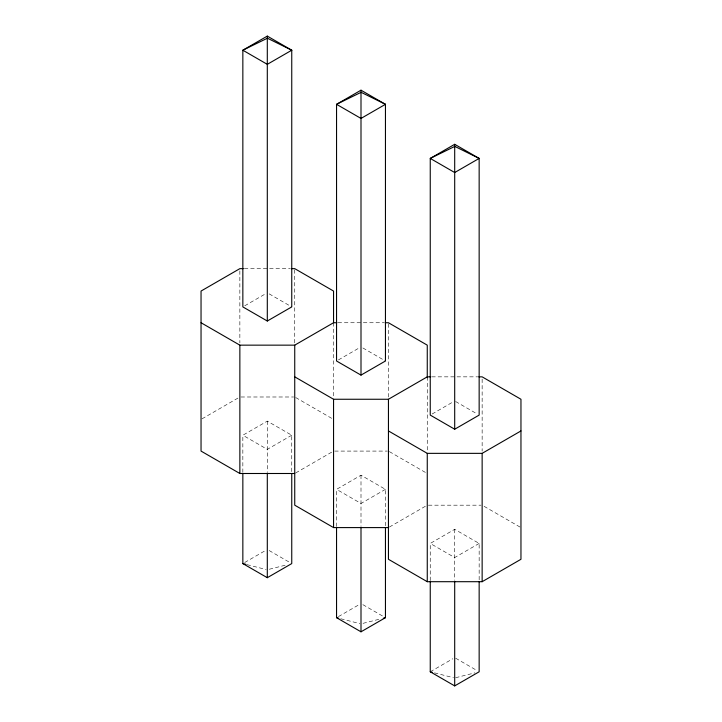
<?xml version="1.0" encoding="UTF-8"?>
<svg xmlns="http://www.w3.org/2000/svg" width="722" height="722" viewBox="0 0 722 722"><rect width="100%" height="100%" fill="white"/><g stroke="black" fill="none" stroke-linecap="round" stroke-linejoin="round"><path stroke-width="0.54" stroke-dasharray="3.61 2.71" d="M244.731 305.812L266.355 293.331M202.016 418.841L237.917 398.111M338.428 359.917L360.061 347.426M242.845 472.396L242.845 435.24L267.302 421.125L291.751 435.24L291.751 472.396M291.751 435.24L267.302 449.364L242.845 435.24M295.713 472.937L332.589 451.647M432.126 414.013L452.82 402.064M336.551 526.491L336.551 489.345L361 475.22L385.449 489.345L385.449 526.491M244.731 562.501L266.355 550.011M385.449 489.345L361 503.46L336.551 489.345M389.411 527.033L426.287 505.743M430.249 580.596L430.249 543.44L454.698 529.325L479.155 543.44L479.155 580.596M338.428 616.597L360.061 604.106M479.155 543.44L454.698 557.555L430.249 543.44M430.249 671.785L452.82 658.753M269.315 569.243L287.473 564.667M363.013 623.339L381.18 618.763M455.645 677.714L474.877 672.859M244.334 268.647L290.262 268.647M338.04 322.743L383.96 322.743M431.738 376.848L477.666 376.848M240.977 396.992L293.619 396.992M334.674 451.088L387.326 451.088M428.381 505.183L481.023 505.183M247.077 564.667L266.12 569.514M340.775 618.763L359.818 623.609M434.482 672.859L453.515 677.714M269.18 293.872L291.751 306.904M362.877 347.968L385.449 361M455.645 401.522L477.269 414.013M295.713 397.551L332.589 418.841M389.411 451.647L426.287 472.937M484.083 506.312L519.984 527.033M269.18 550.552L289.874 562.501M362.877 604.657L383.572 616.597M455.645 658.211L477.269 670.693M482.143 379.095L482.143 451.151M454.698 529.325L454.698 580.073M427.262 376.848L427.262 452.27M388.445 323.871L388.445 398.174M361 475.22L361 525.977M333.555 322.743L333.555 398.174M294.738 269.775L294.738 344.078M267.302 421.125L267.302 471.881M239.857 270.903L239.857 342.95"/><path stroke-width="1.08" d="M267.302 36.1L242.845 50.215L242.845 306.904L267.302 321.019L291.751 306.904L291.751 50.215L267.302 36.1L267.302 321.019M361 90.196L336.551 104.32L336.551 361L361 375.115L385.449 361L385.449 104.32L361 90.196L361 375.115M454.698 144.301L430.249 158.416L430.249 415.096L454.698 429.22L479.155 415.096L479.155 158.416L454.698 144.301L454.698 429.22M201.041 322.743L239.857 345.152L294.738 345.152L333.555 322.743L336.912 322.743M294.738 376.848L333.555 399.257L388.445 399.257L427.262 376.848L430.619 376.848M388.445 430.944L427.262 453.353L482.143 453.353L520.959 430.944M242.845 473.524L242.845 563.584L267.302 577.699L291.751 563.584L291.751 473.524M336.551 527.62L336.551 617.68L361 631.804L385.449 617.68L385.449 527.62M388.445 399.257L388.445 559.288L427.262 581.697L482.143 581.697L520.959 559.288L520.959 399.257L482.143 376.848L478.785 376.848M430.249 581.715L430.249 671.785L454.698 685.9L479.155 671.785L479.155 581.715M383.319 618.222L385.449 617.68M243.215 268.647L239.857 268.647L201.041 291.056L201.041 451.088L239.857 473.497L294.738 473.497M291.381 268.647L294.738 268.647L333.555 291.056L333.555 322.743M385.088 322.743L388.445 322.743L427.262 345.152L427.262 377.805M294.738 345.152L294.738 505.183L333.555 527.592L388.445 527.592M242.845 563.584L246.022 564.396M336.551 617.68L338.663 618.222M430.249 671.785L432.361 672.317M482.143 453.353L482.143 581.697M454.698 581.201L454.698 685.9M427.262 453.353L427.262 581.697M361 527.105L361 631.804M333.555 399.257L333.555 527.592M267.302 473L267.302 577.699M239.857 345.152L239.857 473.497M291.751 50.215L267.302 64.339L242.845 50.215L267.411 38.212L291.751 50.215M385.449 104.32L361 118.435L336.551 104.32L361.117 92.308L385.449 104.32M479.155 158.416L454.698 172.531L430.249 158.416L454.815 146.404L479.155 158.416"/></g></svg>
